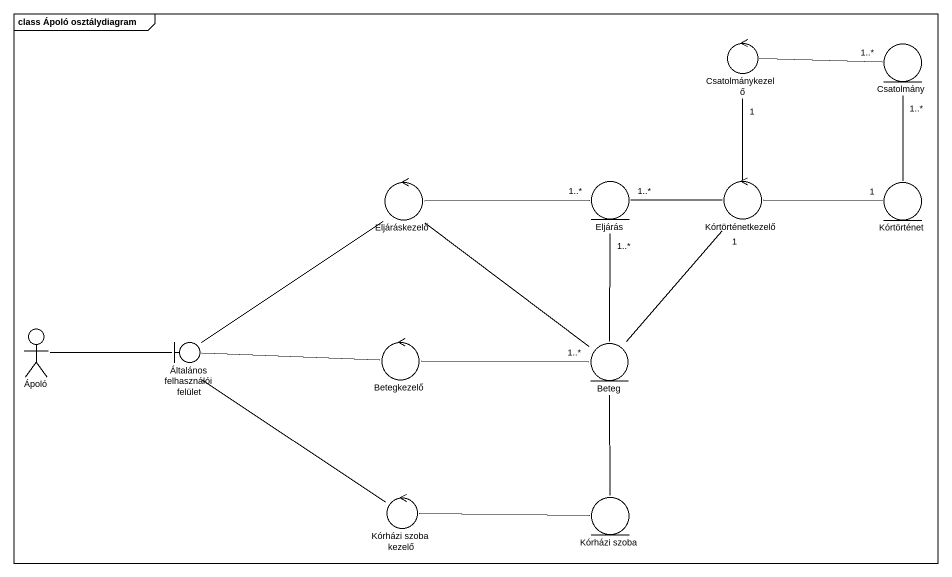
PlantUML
@startuml
mainframe class Ápoló osztálydiagram
control Csatolmánykezelő
entity Csatolmány
control Eljáráskezelő
entity Eljárás
control Kórtörténetkezelő
entity Kórtörténet
actor Ápoló
boundary "Általános felhasználói felület" as Általános_felhasználói
control Betegkezelő
entity Beteg
control "Kórházi szoba kezelő" as Kórházi_szoba_kezelő
entity "Kórházi szoba" as Kórházi_szoba
Csatolmánykezelő -right- "1..*" Csatolmány
Csatolmány "1..*" -- Kórtörténet
Eljáráskezelő -right- "1..*" Eljárás
Eljáráskezelő -- Beteg
Eljárás "1..*" -right- Kórtörténetkezelő
Kórtörténetkezelő -up- "1" Csatolmánykezelő
Kórtörténet "1" -left- Kórtörténetkezelő
Ápoló -right- Általános_felhasználói
Általános_felhasználói -up- Eljáráskezelő
Általános_felhasználói -right- Betegkezelő
Általános_felhasználói -- Kórházi_szoba_kezelő
Betegkezelő -right- "1..*" Beteg
Beteg -up- "1..*" Eljárás
Beteg -up- "1" Kórtörténetkezelő
Kórházi_szoba_kezelő -right- Kórházi_szoba
Kórházi_szoba -up- Beteg
@enduml
